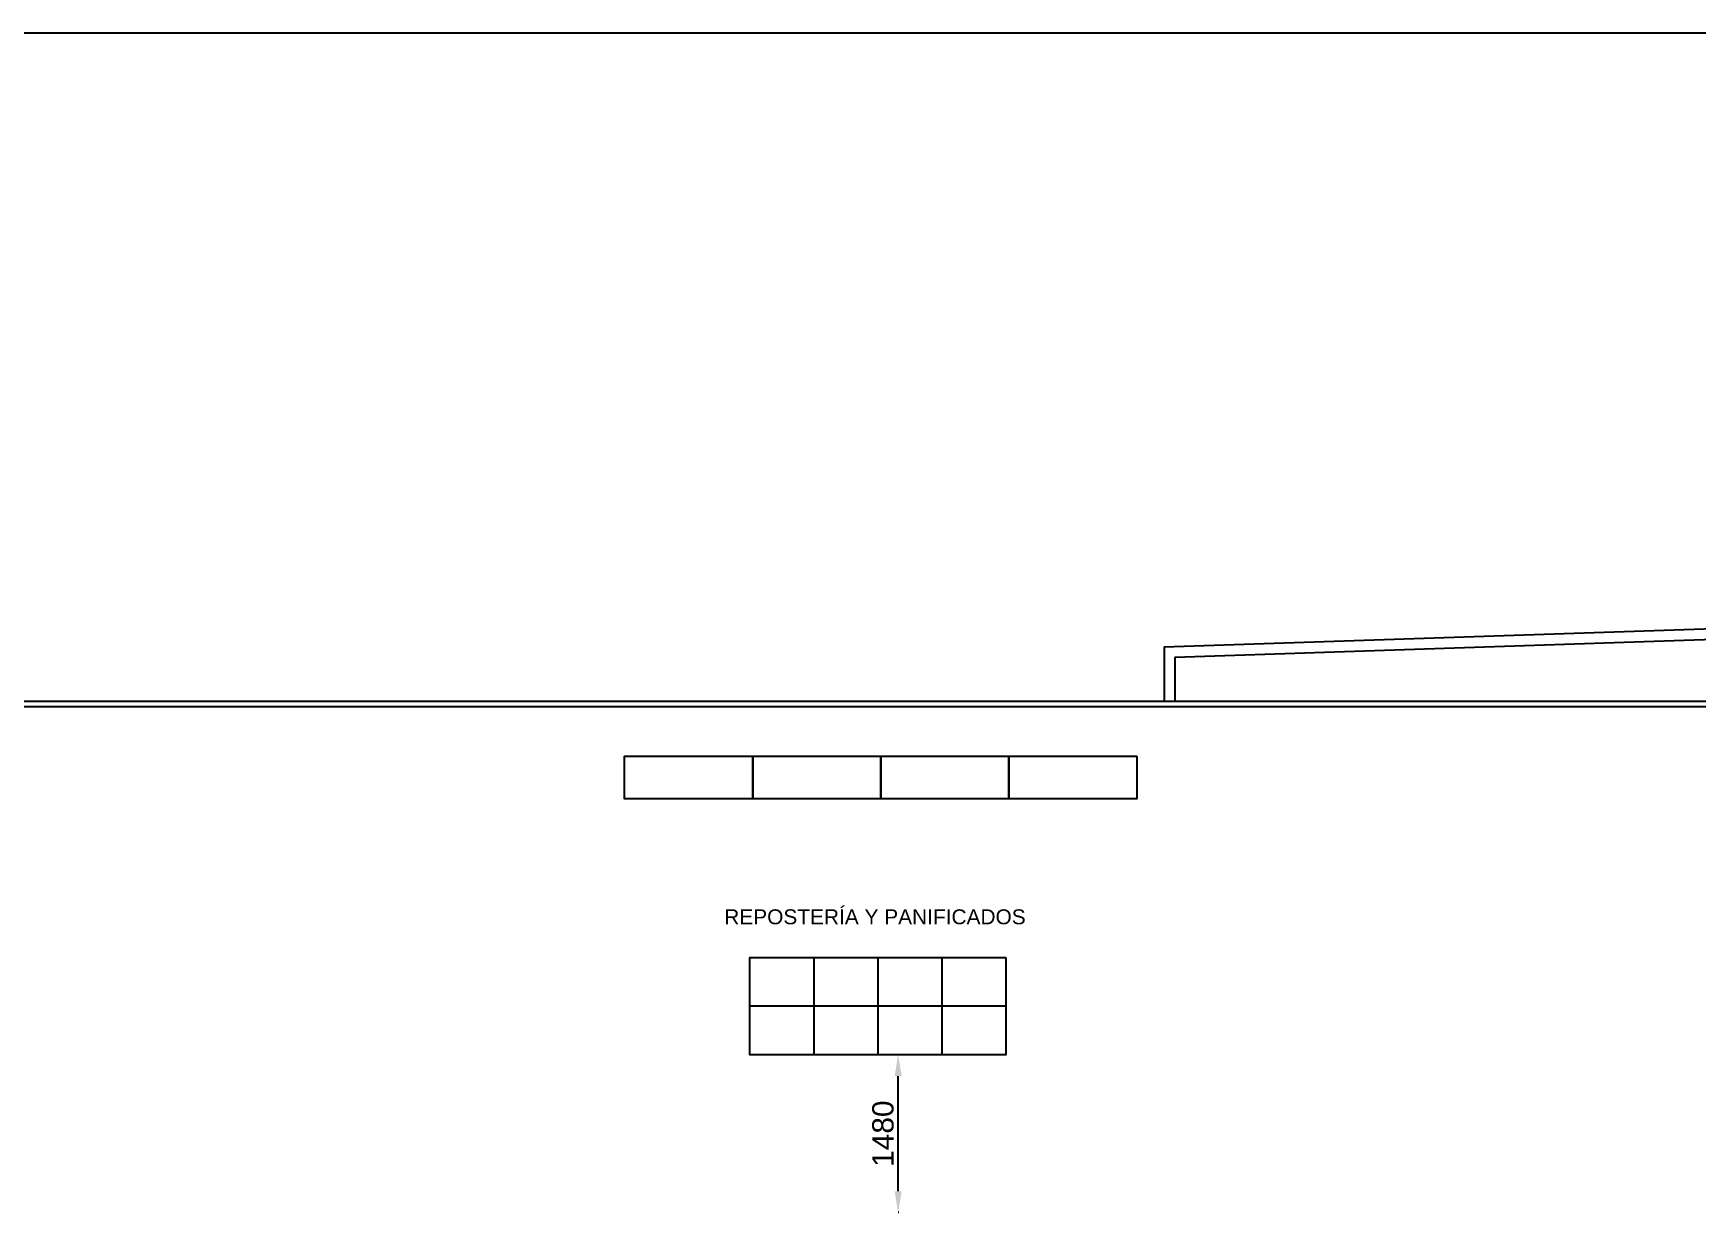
# Model space of a CAD drawing. Header units: millimetres. Extents: x -327709 to -233612, y 250954 to 312605.
# Drawn here: x -283381 to -267790, y 300881 to 311987 of the extents above; entities that cross this region are included whole.
import ezdxf

# ---------------------------------------------------------------- set-up
doc = ezdxf.new("R2010")
doc.units = ezdxf.units.MM
doc.header["$PDMODE"] = 35
doc.layers.add('P4', color=7, linetype='Continuous', lineweight=18)
doc.layers.add('ROTULO', color=7, linetype='Continuous')
doc.styles.add('1496091001.exhibidoras$0$Arial', font='arial.ttf')
doc.styles.add('costan', font='arial.ttf')
doc.dimstyles.new('COSTAN-DESAGUES', dxfattribs={"dimtxt": 200, "dimasz": 200, "dimexe": 0, "dimexo": 0, "dimgap": 40, "dimtad": 1, "dimdec": 0, "dimzin": 0, "dimdsep": 46, "dimtxsty": 'costan', "dimcen": 0, "dimclrd": 1, "dimclre": 1, "dimclrt": 1, "dimadec": 0, "dimazin": 0, "dimtfac": 1, "dimtdec": 0, "dimtofl": 0, "dimtmove": 0, "dimatfit": 3, "dimfxl": 1, "dimtolj": 1, "dimtzin": 0, "dimarcsym": 0})

# ---------------------------------------------------------------- blocks, each defined once
blk = doc.blocks.new('*D512')
at = {"layer": 'Defpoints', "color": 0, "linetype": 'Continuous', "transparency": 16777216}
for p in [(-275275, 302410), (-275269, 302410), (-275269, 300930)]:
    blk.add_point(p, dxfattribs=at)
at = {"layer": 'ROTULO', "color": 1, "linetype": 'Continuous', "lineweight": -2, "transparency": 16777216}
for p, q in [((-275269, 302410), (-275275, 302410)), ((-275275, 301130), (-275275, 302210)), ((-275269, 300930), (-275275, 300930))]:
    blk.add_line(p, q, dxfattribs=at)
at = {"layer": 'ROTULO', "color": 1, "linetype": 'Continuous', "transparency": 16777216}
for points in [[(-275308, 302210), (-275242, 302210), (-275275, 302410)], [(-275308, 301130), (-275242, 301130), (-275275, 300930)]]:
    blk.add_solid(points, dxfattribs=at)
at = {"layer": 'ROTULO', "color": 1, "linetype": 'Continuous', "transparency": 16777216, "insert": (-275417, 301670), "char_height": 200, "attachment_point": 5, "rotation": 90, "style": 'costan'}
blk.add_mtext('\\A1;1480', dxfattribs=at)

msp = doc.modelspace()

# ---------------------------------------------------------------- linework, layer by layer
at = {"layer": 'P4', "color": 0, "linetype": 'Continuous', "lineweight": -2}
for p, q in [((-272782.21178, 306235.4222), (-239614.5566, 307334.61474)), ((-272682.19473, 306138.66486), (-239611.2438, 307234.65257)), ((-272782.21178, 306235.4222), (-272782.21178, 305723.42334)), ((-272682.19473, 306138.66486), (-272682.19473, 305723.42334)), ((-287169.66489, 305723.42334), (-239714.57365, 305723.42334)), ((-287169.66489, 305673.41481), (-239714.57365, 305673.41481))]:
    msp.add_line(p, q, dxfattribs=at)
msp.add_lwpolyline([(-292955.65142, 251826.92186), (-234305.65142, 251826.92186), (-234305.65142, 311987.17937), (-292955.65142, 311987.17937)], close=True, dxfattribs=at)
at = {"layer": 'ROTULO', "color": 31, "linetype": 'Continuous', "true_color": 0xfecc66}
for p, q in [((-276064.65467, 303320.38694), (-276064.65467, 302410.38694)), ((-275464.65467, 303320.38694), (-275464.65467, 302410.38694)), ((-274864.65467, 303320.38694), (-274864.65467, 302410.38694)), ((-274864.65467, 302865.38694), (-276664.65467, 302865.38694)), ((-274264.65467, 302865.38694), (-276064.65467, 302865.38694))]:
    msp.add_line(p, q, dxfattribs=at)
at = {"layer": 'ROTULO', "color": 0, "linetype": 'Continuous'}
for points in [[(-276638.53016, 305207.95463), (-276638.53016, 304807.95463), (-277838.7348, 304807.95463), (-277838.7348, 305207.95463)], [(-275438.32552, 305207.95463), (-275438.32552, 304807.95463), (-276638.53016, 304807.95463), (-276638.53016, 305207.95463)], [(-274238.12088, 305207.95463), (-274238.12088, 304807.95463), (-275438.32552, 304807.95463), (-275438.32552, 305207.95463)], [(-273037.91625, 305207.95463), (-273037.91625, 304807.95463), (-274238.12088, 304807.95463), (-274238.12088, 305207.95463)]]:
    msp.add_lwpolyline(points, close=True, dxfattribs=at)
at = {"layer": 'ROTULO', "color": 31, "linetype": 'Continuous', "true_color": 0xfecc66}
msp.add_lwpolyline([(-274264.65467, 303320.38694), (-274264.65467, 302410.38694), (-276664.65467, 302410.38694), (-276664.65467, 303320.38694)], close=True, dxfattribs=at)

# ---------------------------------------------------------------- texts
at = {"insert": (-275492.40727, 303701.91789), "char_height": 140, "attachment_point": 5, "style": '1496091001.exhibidoras$0$Arial'}
msp.add_mtext('REPOSTERÍA Y PANIFICADOS', dxfattribs=at)

# ---------------------------------------------------------------- dimensions: what is measured, and where the dimension line sits
at = {"layer": 'ROTULO', "color": 3, "linetype": 'Continuous'}
dim = msp.add_linear_dim(base=(-275275.01182, 302410.38694), p1=(-275268.91855, 300930.38694), p2=(-275268.91855, 302410.38694), angle=90, dimstyle='COSTAN-DESAGUES', dxfattribs=at)
dim.commit()
dim.dimension.update_dxf_attribs({"geometry": '*D512', "text_midpoint": (-275417.12641, 301670.38694)})

doc.saveas('drawing.dxf')
